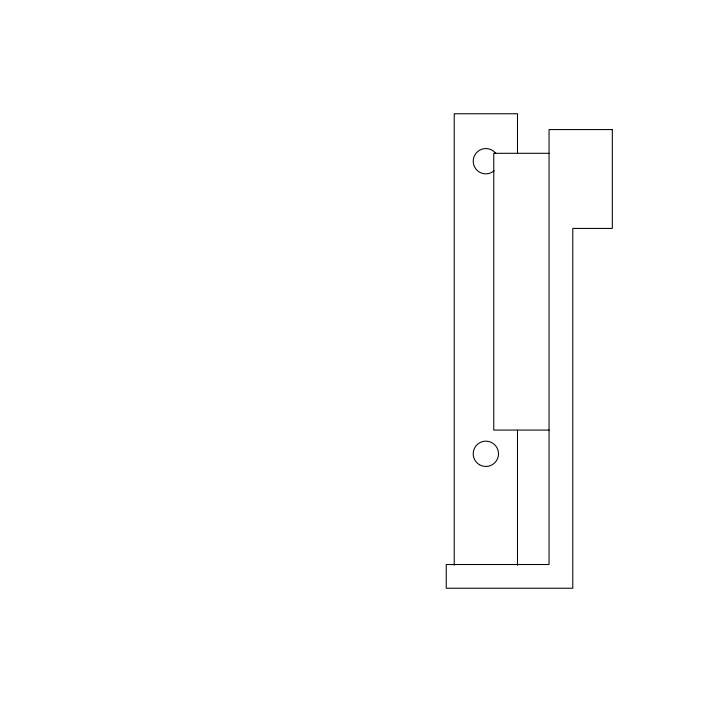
<?xml version="1.0" encoding="UTF-8"?>
<svg xmlns="http://www.w3.org/2000/svg" width="702" height="702" viewBox="0 0 702 702"><rect width="100%" height="100%" fill="white"/><g stroke="black" fill="none" stroke-linecap="round" stroke-linejoin="round"><path stroke-width="1.05" d="M494.199 170.718L493.559 171.244A12.654 12.654 0 0 1 475.991 169.129A12.654 12.654 0 0 1 477.729 151.518A12.654 12.654 0 0 1 495.375 152.86L495.726 153.299M549.052 153.299L493.769 153.299L493.769 430.08L549.052 430.08M517.488 153.299L517.488 113.759L454.229 113.759L454.229 565.233M517.488 430.08L517.488 565.233M612.319 129.572L549.052 129.572L549.052 564.513L446.244 564.513L446.244 588.241L572.779 588.241L572.779 228.422L612.319 228.422L612.319 129.572M479.536 464.759A12.654 12.654 0 0 0 498.508 453.808A12.654 12.654 0 0 0 479.536 442.848A12.654 12.654 0 0 0 479.536 464.759"/></g></svg>
